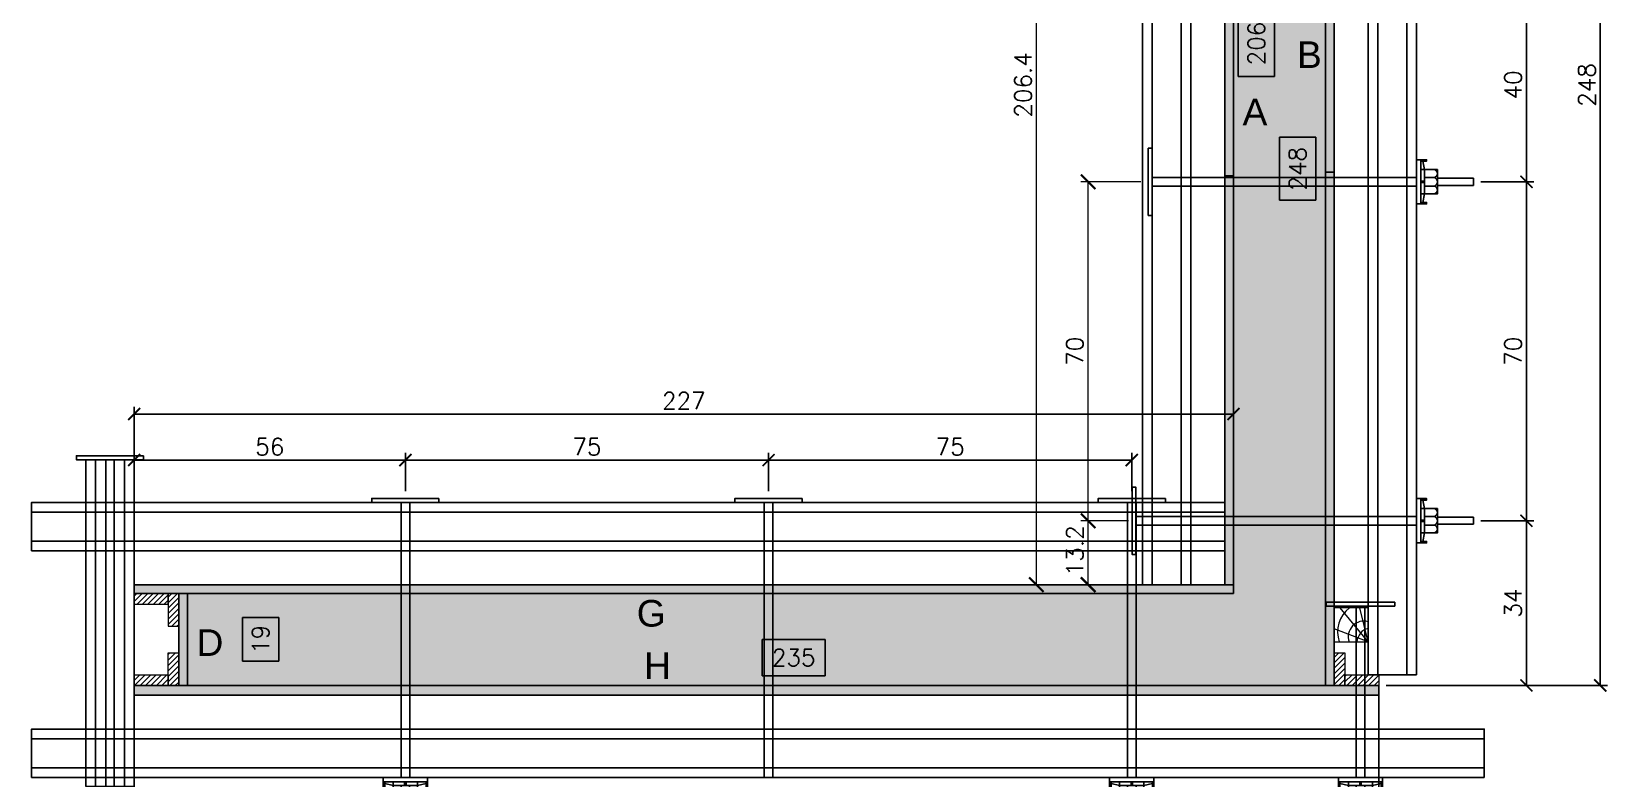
# Model space of a CAD drawing. Extents: x -23436 to 4767, y -3862 to 10024.
# Drawn here: x -20178 to -19528, y 987 to 1296 of the extents above; entities that cross this region are included whole.
import ezdxf
from ezdxf.enums import TextEntityAlignment as Align

# ---------------------------------------------------------------- set-up
doc = ezdxf.new("R2010")
doc.units = 0
doc.header["$PDMODE"] = 2
doc.header["$PDSIZE"] = 10
doc.linetypes.add('CABLIN', pattern=[0.35, 0.25, -0.1])
doc.linetypes.add('HIDDEN', pattern=[9.525, 6.35, -3.175])
doc.layers.get('0').update_dxf_attribs({"lineweight": 13})
doc.layers.get('Defpoints').update_dxf_attribs({"lineweight": 13})
for name, color, linetype in [('Barra de Ancoragem', 20, 'Continuous'), ('CHAPA', 1, 'Continuous'), ('Concreto', 250, 'HIDDEN'), ('Cota', 4, 'Continuous'), ('Cota Seção (2x)', 4, 'Continuous'), ('Hachura', 252, 'CABLIN'), ('Painéis', 30, 'Continuous'), ('Perfil Metálico', 224, 'Continuous'), ('TEXTO_GERAL', 7, 'Continuous')]:
    doc.layers.add(name, color=color, linetype=linetype)
for name, color, linetype, lineweight in [('contorno de painel', 7, 'Continuous', 13), ('Madeira', 100, 'Continuous', 13), ('sarrafo', 93, 'Continuous', 13)]:
    doc.layers.add(name, color=color, linetype=linetype, lineweight=lineweight)
doc.styles.add('ARIAL', font='arial.ttf', dxfattribs={"oblique": 15, "height": 25})
doc.styles.add('ROMANS', font='romans.shx')
doc.dimstyles.new('COTA SECAO', dxfattribs={"dimtxt": 7, "dimasz": 5, "dimexe": 3, "dimexo": 3, "dimgap": 2, "dimtad": 3, "dimdec": 1, "dimlfac": 0.5, "dimzin": 12, "dimdsep": 46, "dimtxsty": 'ROMANS', "dimblk": 'ARCHTICK', "dimcen": 0, "dimclrd": 4, "dimclre": 4, "dimclrt": 1, "dimadec": 1, "dimazin": 3, "dimtfac": 1, "dimtdec": 1, "dimtmove": 0, "dimatfit": 3, "dimldrblk": 'OBLIQUE', "dimfxl": 0, "dimtolj": 1, "dimtzin": 12, "dimarcsym": 0})
doc.dimstyles.new('SECÇÃO 2', dxfattribs={"dimtxt": 7, "dimasz": 6, "dimexe": 0.18, "dimexo": 2, "dimgap": -4, "dimtad": 3, "dimdec": 1, "dimlfac": 0.5, "dimzin": 12, "dimdsep": 46, "dimtxsty": 'ROMANS', "dimblk": 'ARCHTICK', "dimcen": 0.09, "dimse1": 1, "dimse2": 1, "dimsd1": 1, "dimsd2": 1, "dimclrd": 180, "dimclre": 5, "dimclrt": 1, "dimadec": 0, "dimazin": 3, "dimtfac": 1, "dimtdec": 1, "dimtofl": 0, "dimtmove": 0, "dimatfit": 3, "dimldrblk": 'ARCHTICK', "dimfxl": 0, "dimtolj": 1, "dimtzin": 0, "dimarcsym": 0})

# ---------------------------------------------------------------- blocks, each defined once
blk = doc.blocks.new('*D4359')
at = {"layer": 'contorno de painel', "color": 180, "lineweight": -2, "transparency": 16777216}
for p, q in [((-20076.28, 1053.8), (-20091.28, 1053.8)), ((-20091.28, 1053.8), (-20091.28, 1035.8)), ((-20076.28, 1035.8), (-20076.28, 1053.8)), ((-20091.28, 1035.8), (-20076.28, 1035.8))]:
    blk.add_line(p, q, dxfattribs=at)
at = {"layer": 'Defpoints', "color": 0, "transparency": 16777216}
for p in [(-20135.98, 1063.8), (-20135.98, 1025.8), (-20072.28, 1025.8)]:
    blk.add_point(p, dxfattribs=at)
at = {"layer": 'contorno de painel', "color": 1, "transparency": 16777216, "insert": (-20083.78, 1044.8), "char_height": 7, "attachment_point": 5, "rotation": 90, "style": 'ROMANS'}
blk.add_mtext('\\A1;19', dxfattribs=at)
blk = doc.blocks.new('_ArchTick')
at = {"color": 0, "linetype": 'ByBlock', "const_width": 0.15}
blk.add_lwpolyline([(-0.5, -0.5), (0.5, 0.5)], dxfattribs=at)
blk = doc.blocks.new('*D4360')
at = {"layer": 'contorno de painel', "color": 180, "lineweight": -2, "transparency": 16777216}
for p, q in [((-19850.59, 1044.8), (-19876.59, 1044.8)), ((-19876.59, 1044.8), (-19876.59, 1029.8)), ((-19850.59, 1029.8), (-19850.59, 1044.8)), ((-19876.59, 1029.8), (-19850.59, 1029.8))]:
    blk.add_line(p, q, dxfattribs=at)
at = {"layer": 'Defpoints', "color": 0, "transparency": 16777216}
for p in [(-20113.98, 1025.8), (-19643.98, 1025.8), (-19643.98, 1025.8)]:
    blk.add_point(p, dxfattribs=at)
at = {"layer": 'contorno de painel', "color": 1, "transparency": 16777216, "insert": (-19863.59, 1037.3), "char_height": 7, "attachment_point": 5, "style": 'ROMANS'}
blk.add_mtext('\\A1;235', dxfattribs=at)
blk = doc.blocks.new('*D4361')
at = {"layer": 'contorno de painel', "color": 180, "lineweight": -2, "transparency": 16777216}
for p, q in [((-19647.98, 1252.16), (-19662.98, 1252.16)), ((-19662.98, 1252.16), (-19662.98, 1226.16)), ((-19647.98, 1226.16), (-19647.98, 1252.16)), ((-19662.98, 1226.16), (-19647.98, 1226.16))]:
    blk.add_line(p, q, dxfattribs=at)
at = {"layer": 'Defpoints', "color": 0, "transparency": 16777216}
for p in [(-19643.98, 1521.8), (-19643.98, 1025.8), (-19643.98, 1025.8)]:
    blk.add_point(p, dxfattribs=at)
at = {"layer": 'contorno de painel', "color": 1, "transparency": 16777216, "insert": (-19655.48, 1239.16), "char_height": 7, "attachment_point": 5, "rotation": 90, "style": 'ROMANS'}
blk.add_mtext('\\A1;248', dxfattribs=at)
blk = doc.blocks.new('*D4364')
at = {"layer": 'contorno de painel', "color": 180, "lineweight": -2, "transparency": 16777216}
for p, q in [((-19665.01, 1313.56), (-19680.01, 1313.56)), ((-19680.01, 1313.56), (-19680.01, 1277.23)), ((-19665.01, 1277.23), (-19665.01, 1313.56)), ((-19680.01, 1277.23), (-19665.01, 1277.23))]:
    blk.add_line(p, q, dxfattribs=at)
at = {"layer": 'Defpoints', "color": 0, "transparency": 16777216}
for p in [(-19685.58, 1480.2), (-19685.58, 1067.4), (-19661.01, 1067.4)]:
    blk.add_point(p, dxfattribs=at)
at = {"layer": 'contorno de painel', "color": 1, "transparency": 16777216, "insert": (-19672.51, 1295.4), "char_height": 7, "attachment_point": 5, "rotation": 90, "style": 'ROMANS'}
blk.add_mtext('\\A1;206.4', dxfattribs=at)
blk = doc.blocks.new('ERTYERTYUYTURTYUTRYU')
at = {"layer": 'Barra de Ancoragem'}
for p, q in [((8963.33, 10873.8), (8963.33, 10855.54)), ((8964.88, 10869.68), (8964.1, 10873.21)), ((8985.14, 10863.2), (8985.14, 10866.14)), ((8964.88, 10859.66), (8964.1, 10856.13))]:
    blk.add_line(p, q, dxfattribs=at)
at = {"layer": 'Barra de Ancoragem', "flags": 128}
for points in [[(8961.54, 10855.54), (8961.54, 10873.8), (8963.33, 10873.8), (8963.33, 10855.54)], [(8963.33, 10873.8), (8965.7, 10873.8), (8965.7, 10873.21), (8963.33, 10873.21)], [(8963.33, 10869.68), (8964.88, 10869.68), (8964.88, 10859.66), (8963.33, 10859.66)], [(8963.33, 10856.13), (8965.7, 10856.13), (8965.7, 10855.54), (8963.33, 10855.54)]]:
    blk.add_lwpolyline(points, close=True, dxfattribs=at)
for points in [[(8964.88, 10859.66), (8970.14, 10859.66), (8970.14, 10869.68), (8964.88, 10869.68)], [(8964.88, 10864.37), (8963.33, 10864.37), (8963.33, 10864.96), (8964.88, 10864.96), (8964.88, 10864.37), (8964.88, 10864.96)], [(8985.14, 10863.2), (8970.14, 10863.2), (8970.14, 10866.14), (8985.14, 10866.14)]]:
    blk.add_lwpolyline(points, dxfattribs=at)
for points in [[(8964.88, 10866.44), (8968.96, 10866.44, 0.729796), (8968.96, 10869.68, 0.729796)], [(8964.88, 10862.9), (8968.96, 10862.9, 0.666667), (8968.96, 10866.44, 0.666667)]]:
    blk.add_lwpolyline(points, format="xyb", dxfattribs=at)
at = {"layer": 'Barra de Ancoragem'}
blk.add_arc((8968.44, 10861.28), 1.7, 287.75636, 72.24364, dxfattribs=at)
blk = doc.blocks.new('PONTALETE')
at = {"layer": 'Madeira'}
for q in [(2.71, 7), (7, 5.76), (7, 1.74)]:
    blk.add_line((0, 0), q, dxfattribs=at)
blk.add_lwpolyline([(0, 0), (7, 0), (7, 7), (0, 7)], close=True, dxfattribs=at)
for centre, radius, start, end in [((2.04, 0.06), 6.23, 37.2818, 109.0913), ((1.09, 0.9), 3.19, 343.603, 109.9847), ((-0.21, -0.78), 3.09, 14.6322, 86.0383)]:
    blk.add_arc(centre, radius, start, end, dxfattribs=at)
blk = doc.blocks.new('*D4371')
at = {"layer": 'Cota Seção (2x)', "color": 4, "lineweight": -2, "transparency": 16777216}
for p, q in [((-19579.79, 1093.8), (-19557.98, 1093.8)), ((-19560.98, 1025.8), (-19560.98, 1093.8)), ((-19618.98, 1025.8), (-19557.98, 1025.8))]:
    blk.add_line(p, q, dxfattribs=at)
at = {"layer": 'Defpoints', "color": 0, "transparency": 16777216}
for p in [(-19582.79, 1093.8), (-19560.98, 1093.8), (-19621.98, 1025.8)]:
    blk.add_point(p, dxfattribs=at)
at = {"layer": 'Cota Seção (2x)', "color": 4, "lineweight": -2, "transparency": 16777216, "xscale": 5, "yscale": 5, "zscale": 5}
for p, rotation in [((-19560.98, 1093.8), 90), ((-19560.98, 1025.8), 270)]:
    blk.add_blockref('_ArchTick', p, dxfattribs=dict(at, rotation=rotation))
at = {"layer": 'Cota Seção (2x)', "color": 1, "transparency": 16777216, "insert": (-19566.48, 1059.8), "char_height": 7, "attachment_point": 5, "rotation": 90, "style": 'ROMANS'}
blk.add_mtext('\\A1;34', dxfattribs=at)
blk = doc.blocks.new('_OBLIQUE')
at = {"color": 0, "linetype": 'ByBlock', "lineweight": -2}
for p, q in [((0, 0), (-1, 0)), ((-0.5, -0.5), (0.5, 0.5))]:
    blk.add_line(p, q, dxfattribs=at)
blk = doc.blocks.new('*D4372')
at = {"layer": 'Cota Seção (2x)', "color": 4, "lineweight": -2, "transparency": 16777216}
for p, q in [((-19579.79, 1233.8), (-19557.98, 1233.8)), ((-19560.98, 1093.8), (-19560.98, 1233.8)), ((-19579.79, 1093.8), (-19557.98, 1093.8))]:
    blk.add_line(p, q, dxfattribs=at)
at = {"layer": 'Defpoints', "color": 0, "transparency": 16777216}
for p in [(-19582.79, 1233.8), (-19560.98, 1233.8), (-19582.79, 1093.8)]:
    blk.add_point(p, dxfattribs=at)
at = {"layer": 'Cota Seção (2x)', "color": 4, "lineweight": -2, "transparency": 16777216, "xscale": 5, "yscale": 5, "zscale": 5}
for p, rotation in [((-19560.98, 1233.8), 90), ((-19560.98, 1093.8), 270)]:
    blk.add_blockref('_ArchTick', p, dxfattribs=dict(at, rotation=rotation))
at = {"layer": 'Cota Seção (2x)', "color": 1, "transparency": 16777216, "insert": (-19566.48, 1163.8), "char_height": 7, "attachment_point": 5, "rotation": 90, "style": 'ROMANS'}
blk.add_mtext('\\A1;70', dxfattribs=at)
blk = doc.blocks.new('*D4377')
at = {"layer": 'Cota Seção (2x)', "color": 4, "lineweight": -2, "transparency": 16777216}
for p, q in [((-19621.98, 1018.8), (-19621.98, 934.07)), ((-19723.98, 961.2), (-19723.98, 934.07)), ((-19723.98, 937.07), (-19621.98, 937.07))]:
    blk.add_line(p, q, dxfattribs=at)
at = {"layer": 'Defpoints', "color": 0, "transparency": 16777216}
for p in [(-19621.98, 1021.8), (-19723.98, 964.2), (-19621.98, 937.07)]:
    blk.add_point(p, dxfattribs=at)
at = {"layer": 'Cota Seção (2x)', "color": 4, "lineweight": -2, "transparency": 16777216, "xscale": 5, "yscale": 5, "zscale": 5, "rotation": 180}
blk.add_blockref('_ArchTick', (-19723.98, 937.07), dxfattribs=at)
at = {"layer": 'Cota Seção (2x)', "color": 4, "lineweight": -2, "transparency": 16777216, "xscale": 5, "yscale": 5, "zscale": 5}
blk.add_blockref('_ArchTick', (-19621.98, 937.07), dxfattribs=at)
at = {"layer": 'Cota Seção (2x)', "color": 1, "transparency": 16777216, "insert": (-19672.98, 942.57), "char_height": 7, "attachment_point": 5, "style": 'ROMANS'}
blk.add_mtext('\\A1;51', dxfattribs=at)
blk = doc.blocks.new('*D4378')
at = {"layer": 'Cota Seção (2x)', "color": 4, "lineweight": -2, "transparency": 16777216}
for p, q in [((-20023.98, 1106), (-20023.98, 1121.87)), ((-19873.98, 1106), (-19873.98, 1121.87)), ((-20023.98, 1118.87), (-19873.98, 1118.87))]:
    blk.add_line(p, q, dxfattribs=at)
at = {"layer": 'Defpoints', "color": 0, "transparency": 16777216}
for p in [(-19873.98, 1118.87), (-20023.98, 1103), (-19873.98, 1103)]:
    blk.add_point(p, dxfattribs=at)
at = {"layer": 'Cota Seção (2x)', "color": 4, "lineweight": -2, "transparency": 16777216, "xscale": 5, "yscale": 5, "zscale": 5, "rotation": 180}
blk.add_blockref('_ArchTick', (-20023.98, 1118.87), dxfattribs=at)
at = {"layer": 'Cota Seção (2x)', "color": 4, "lineweight": -2, "transparency": 16777216, "xscale": 5, "yscale": 5, "zscale": 5}
blk.add_blockref('_ArchTick', (-19873.98, 1118.87), dxfattribs=at)
at = {"layer": 'Cota Seção (2x)', "color": 1, "transparency": 16777216, "insert": (-19948.98, 1124.37), "char_height": 7, "attachment_point": 5, "style": 'ROMANS'}
blk.add_mtext('\\A1;75', dxfattribs=at)
blk = doc.blocks.new('*D4379')
at = {"layer": 'Cota Seção (2x)', "color": 4, "lineweight": -2, "transparency": 16777216}
for p, q in [((-19873.98, 1106), (-19873.98, 1121.87)), ((-19723.98, 1106), (-19723.98, 1121.87)), ((-19873.98, 1118.87), (-19723.98, 1118.87))]:
    blk.add_line(p, q, dxfattribs=at)
at = {"layer": 'Defpoints', "color": 0, "transparency": 16777216}
for p in [(-19723.98, 1118.87), (-19873.98, 1103), (-19723.98, 1103)]:
    blk.add_point(p, dxfattribs=at)
at = {"layer": 'Cota Seção (2x)', "color": 4, "lineweight": -2, "transparency": 16777216, "xscale": 5, "yscale": 5, "zscale": 5, "rotation": 180}
blk.add_blockref('_ArchTick', (-19873.98, 1118.87), dxfattribs=at)
at = {"layer": 'Cota Seção (2x)', "color": 4, "lineweight": -2, "transparency": 16777216, "xscale": 5, "yscale": 5, "zscale": 5}
blk.add_blockref('_ArchTick', (-19723.98, 1118.87), dxfattribs=at)
at = {"layer": 'Cota Seção (2x)', "color": 1, "transparency": 16777216, "insert": (-19798.98, 1124.37), "char_height": 7, "attachment_point": 5, "style": 'ROMANS'}
blk.add_mtext('\\A1;75', dxfattribs=at)
blk = doc.blocks.new('*D4380')
at = {"layer": 'Cota Seção (2x)', "color": 4, "lineweight": 5, "transparency": 16777216}
for p, q in [((-19725.27, 1093.8), (-19744.99, 1093.8)), ((-19741.99, 1067.4), (-19741.99, 1093.8)), ((-19684.98, 1067.4), (-19744.99, 1067.4))]:
    blk.add_line(p, q, dxfattribs=at)
at = {"layer": 'Defpoints', "color": 0, "transparency": 16777216}
for p in [(-19741.99, 1093.8), (-19722.27, 1093.8), (-19681.98, 1067.4)]:
    blk.add_point(p, dxfattribs=at)
at = {"layer": 'Cota Seção (2x)', "color": 4, "lineweight": 5, "transparency": 16777216, "xscale": 6, "yscale": 6, "zscale": 6}
for p, rotation in [((-19741.99, 1093.8), 90), ((-19741.99, 1067.4), 270)]:
    blk.add_blockref('_ArchTick', p, dxfattribs=dict(at, rotation=rotation))
at = {"layer": 'Cota Seção (2x)', "color": 1, "transparency": 16777216, "insert": (-19747.49, 1081.4), "char_height": 7, "attachment_point": 5, "rotation": 90, "style": 'ROMANS'}
blk.add_mtext('\\A1;13.2', dxfattribs=at)
blk = doc.blocks.new('*D4381')
at = {"layer": 'Cota Seção (2x)', "color": 4, "lineweight": 5, "transparency": 16777216}
for p, q in [((-19720.18, 1233.8), (-19744.99, 1233.8)), ((-19741.99, 1093.8), (-19741.99, 1233.8)), ((-19725.27, 1093.8), (-19744.99, 1093.8))]:
    blk.add_line(p, q, dxfattribs=at)
at = {"layer": 'Defpoints', "color": 0, "transparency": 16777216}
for p in [(-19741.99, 1233.8), (-19717.18, 1233.8), (-19722.27, 1093.8)]:
    blk.add_point(p, dxfattribs=at)
at = {"layer": 'Cota Seção (2x)', "color": 4, "lineweight": 5, "transparency": 16777216, "xscale": 6, "yscale": 6, "zscale": 6}
for p, rotation in [((-19741.99, 1233.8), 90), ((-19741.99, 1093.8), 270)]:
    blk.add_blockref('_ArchTick', p, dxfattribs=dict(at, rotation=rotation))
at = {"layer": 'Cota Seção (2x)', "color": 1, "transparency": 16777216, "insert": (-19747.49, 1163.8), "char_height": 7, "attachment_point": 5, "rotation": 90, "style": 'ROMANS'}
blk.add_mtext('\\A1;70', dxfattribs=at)
blk = doc.blocks.new('*D4387')
at = {"layer": 'Cota Seção (2x)', "color": 4, "lineweight": -2, "transparency": 16777216}
for p, q in [((-19618.98, 1521.8), (-19527.52, 1521.8)), ((-19530.52, 1025.8), (-19530.52, 1521.8)), ((-19618.98, 1025.8), (-19527.52, 1025.8))]:
    blk.add_line(p, q, dxfattribs=at)
at = {"layer": 'Defpoints', "color": 0, "transparency": 16777216}
for p in [(-19621.98, 1521.8), (-19530.52, 1521.8), (-19621.98, 1025.8)]:
    blk.add_point(p, dxfattribs=at)
at = {"layer": 'Cota Seção (2x)', "color": 4, "lineweight": -2, "transparency": 16777216, "xscale": 5, "yscale": 5, "zscale": 5}
for p, rotation in [((-19530.52, 1521.8), 90), ((-19530.52, 1025.8), 270)]:
    blk.add_blockref('_ArchTick', p, dxfattribs=dict(at, rotation=rotation))
at = {"layer": 'Cota Seção (2x)', "color": 1, "transparency": 16777216, "insert": (-19536.02, 1273.8), "char_height": 7, "attachment_point": 5, "rotation": 90, "style": 'ROMANS'}
blk.add_mtext('\\A1;248', dxfattribs=at)
blk = doc.blocks.new('*D4388')
at = {"layer": 'Cota Seção (2x)', "color": 4, "lineweight": 5, "transparency": 16777216}
for p, q in [((-19688.58, 1480.2), (-19766.35, 1480.2)), ((-19763.35, 1067.4), (-19763.35, 1480.2)), ((-19688.58, 1067.4), (-19766.35, 1067.4))]:
    blk.add_line(p, q, dxfattribs=at)
at = {"layer": 'Defpoints', "color": 0, "transparency": 16777216}
for p in [(-19763.35, 1480.2), (-19685.58, 1480.2), (-19685.58, 1067.4)]:
    blk.add_point(p, dxfattribs=at)
at = {"layer": 'Cota Seção (2x)', "color": 4, "lineweight": 5, "transparency": 16777216, "xscale": 6, "yscale": 6, "zscale": 6}
for p, rotation in [((-19763.35, 1480.2), 90), ((-19763.35, 1067.4), 270)]:
    blk.add_blockref('_ArchTick', p, dxfattribs=dict(at, rotation=rotation))
at = {"layer": 'Cota Seção (2x)', "color": 1, "transparency": 16777216, "insert": (-19768.85, 1273.8), "char_height": 7, "attachment_point": 5, "rotation": 90, "style": 'ROMANS'}
blk.add_mtext('\\A1;206.4', dxfattribs=at)
blk = doc.blocks.new('*D4389')
at = {"layer": 'Cota Seção (2x)', "color": 4, "lineweight": -2, "transparency": 16777216}
for p, q in [((-20135.98, 1070.4), (-20135.98, 1140.89)), ((-19681.98, 1066.8), (-19681.98, 1140.89)), ((-19681.98, 1137.89), (-20135.98, 1137.89))]:
    blk.add_line(p, q, dxfattribs=at)
at = {"layer": 'Defpoints', "color": 0, "transparency": 16777216}
for p in [(-20135.98, 1137.89), (-20135.98, 1067.4), (-19681.98, 1063.8)]:
    blk.add_point(p, dxfattribs=at)
at = {"layer": 'Cota Seção (2x)', "color": 4, "lineweight": -2, "transparency": 16777216, "xscale": 5, "yscale": 5, "zscale": 5, "rotation": 180}
blk.add_blockref('_ArchTick', (-20135.98, 1137.89), dxfattribs=at)
at = {"layer": 'Cota Seção (2x)', "color": 4, "lineweight": -2, "transparency": 16777216, "xscale": 5, "yscale": 5, "zscale": 5}
blk.add_blockref('_ArchTick', (-19681.98, 1137.89), dxfattribs=at)
at = {"layer": 'Cota Seção (2x)', "color": 1, "transparency": 16777216, "insert": (-19908.98, 1143.39), "char_height": 7, "attachment_point": 5, "style": 'ROMANS'}
blk.add_mtext('\\A1;227', dxfattribs=at)
blk = doc.blocks.new('*D4390')
at = {"layer": 'Cota Seção (2x)', "color": 4, "lineweight": -2, "transparency": 16777216}
for p, q in [((-20135.98, 1022.8), (-20135.98, 905.83)), ((-19621.98, 1025), (-19621.98, 905.83)), ((-20135.98, 908.83), (-19621.98, 908.83))]:
    blk.add_line(p, q, dxfattribs=at)
at = {"layer": 'Defpoints', "color": 0, "transparency": 16777216}
for p in [(-20135.98, 1025.8), (-19621.98, 1028), (-19621.98, 908.83)]:
    blk.add_point(p, dxfattribs=at)
at = {"layer": 'Cota Seção (2x)', "color": 4, "lineweight": -2, "transparency": 16777216, "xscale": 5, "yscale": 5, "zscale": 5, "rotation": 180}
blk.add_blockref('_ArchTick', (-20135.98, 908.83), dxfattribs=at)
at = {"layer": 'Cota Seção (2x)', "color": 4, "lineweight": -2, "transparency": 16777216, "xscale": 5, "yscale": 5, "zscale": 5}
blk.add_blockref('_ArchTick', (-19621.98, 908.83), dxfattribs=at)
at = {"layer": 'Cota Seção (2x)', "color": 1, "transparency": 16777216, "insert": (-19878.98, 914.33), "char_height": 7, "attachment_point": 5, "style": 'ROMANS'}
blk.add_mtext('\\A1;257', dxfattribs=at)
blk = doc.blocks.new('*D4237')
at = {"layer": 'Cota Seção (2x)', "color": 4, "lineweight": -2, "transparency": 16777216}
for p, q in [((-20135.98, 1070.4), (-20135.98, 1121.87)), ((-20023.98, 1106), (-20023.98, 1121.87)), ((-20135.98, 1118.87), (-20023.98, 1118.87))]:
    blk.add_line(p, q, dxfattribs=at)
at = {"layer": 'Defpoints', "color": 0, "transparency": 16777216}
for p in [(-20023.98, 1118.87), (-20023.98, 1103), (-20135.98, 1067.4)]:
    blk.add_point(p, dxfattribs=at)
at = {"layer": 'Cota Seção (2x)', "color": 4, "lineweight": -2, "transparency": 16777216, "xscale": 5, "yscale": 5, "zscale": 5, "rotation": 180}
blk.add_blockref('_ArchTick', (-20135.98, 1118.87), dxfattribs=at)
at = {"layer": 'Cota Seção (2x)', "color": 4, "lineweight": -2, "transparency": 16777216, "xscale": 5, "yscale": 5, "zscale": 5}
blk.add_blockref('_ArchTick', (-20023.98, 1118.87), dxfattribs=at)
at = {"layer": 'Cota Seção (2x)', "color": 1, "transparency": 16777216, "insert": (-20079.98, 1124.37), "char_height": 7, "attachment_point": 5, "style": 'ROMANS'}
blk.add_mtext('\\A1;56', dxfattribs=at)
blk = doc.blocks.new('*D4238')
at = {"layer": 'Cota Seção (2x)', "color": 4, "lineweight": -2, "transparency": 16777216}
for p, q in [((-20135.98, 1018.8), (-20135.98, 934.07)), ((-20023.98, 961.2), (-20023.98, 934.07)), ((-20135.98, 937.07), (-20023.98, 937.07))]:
    blk.add_line(p, q, dxfattribs=at)
at = {"layer": 'Defpoints', "color": 0, "transparency": 16777216}
for p in [(-20135.98, 1021.8), (-20023.98, 964.2), (-20023.98, 937.07)]:
    blk.add_point(p, dxfattribs=at)
at = {"layer": 'Cota Seção (2x)', "color": 4, "lineweight": -2, "transparency": 16777216, "xscale": 5, "yscale": 5, "zscale": 5, "rotation": 180}
blk.add_blockref('_ArchTick', (-20135.98, 937.07), dxfattribs=at)
at = {"layer": 'Cota Seção (2x)', "color": 4, "lineweight": -2, "transparency": 16777216, "xscale": 5, "yscale": 5, "zscale": 5}
blk.add_blockref('_ArchTick', (-20023.98, 937.07), dxfattribs=at)
at = {"layer": 'Cota Seção (2x)', "color": 1, "transparency": 16777216, "insert": (-20079.98, 942.57), "char_height": 7, "attachment_point": 5, "style": 'ROMANS'}
blk.add_mtext('\\A1;56', dxfattribs=at)
blk = doc.blocks.new('*D4239')
at = {"layer": 'Cota Seção (2x)', "color": 4, "lineweight": -2, "transparency": 16777216}
for p, q in [((-19579.79, 1313.8), (-19557.98, 1313.8)), ((-19560.98, 1313.8), (-19560.98, 1233.8)), ((-19579.79, 1233.8), (-19557.98, 1233.8))]:
    blk.add_line(p, q, dxfattribs=at)
at = {"layer": 'Defpoints', "color": 0, "transparency": 16777216}
for p in [(-19582.79, 1313.8), (-19582.79, 1233.8), (-19560.98, 1233.8)]:
    blk.add_point(p, dxfattribs=at)
at = {"layer": 'Cota Seção (2x)', "color": 4, "lineweight": -2, "transparency": 16777216, "xscale": 5, "yscale": 5, "zscale": 5}
for p, rotation in [((-19560.98, 1313.8), 90), ((-19560.98, 1233.8), 270)]:
    blk.add_blockref('_ArchTick', p, dxfattribs=dict(at, rotation=rotation))
at = {"layer": 'Cota Seção (2x)', "color": 1, "transparency": 16777216, "insert": (-19566.48, 1273.8), "char_height": 7, "attachment_point": 5, "rotation": 90, "style": 'ROMANS'}
blk.add_mtext('\\A1;40', dxfattribs=at)

msp = doc.modelspace()

# ---------------------------------------------------------------- hatches: boundary and pattern name
at = {"layer": 'Concreto'}
h = msp.add_hatch(dxfattribs=at)
h.set_pattern_fill('AR-CONC', color=256, scale=0.1, angle=-270)
h.set_pattern_definition([(140, (-3230.897, 3432.494), (1.593909, 18.218467), [1.905, -20.955]), (85, (-3230.897, 3432.494), (-19.105685, -3.524342), [1.524, -16.764058]), (190.45144, (-3230.765, 3434.012), (-17.511775, 14.694125), [1.619, -17.809024]), (136.1842, (-3235.977, 3432.494), (4.204233, 27.107904), [2.8575, -31.4325]), (186.63556, (-3235.627, 3434.753), (-24.742612, 23.740413), [2.428502, -26.71356]), (81.18415, (-3235.977, 3432.494), (-24.742612, 23.740413), [2.285997, -25.145973]), (111, (-3234.707, 3435.034), (10.22652, 15.161439), [1.905, -20.955]), (56, (-3234.707, 3435.034), (-18.418797, 6.180203), [1.524, -16.764]), (161.45145, (-3233.855, 3436.297), (-8.192277, 21.341642), [1.619, -17.808994]), (127.5, (-3230.8974, 3432.494), (-8.455504, 0.3088603), [0, -16.5608, 0, -17.018, 0, -16.8275]), (97.5, (-3230.897, 3432.494), (-10.0180575, 6.6819663), [0, -9.7028, 0, -16.1798, 0, -6.4135]), (57.5, (-3230.8974, 3426.83), (0.5728744, 13.5590595), [0, -6.35, 0, -19.812, 0, -26.289]), (47.5, (-3230.897, 3424.29), (-2.542649, 14.812918), [0, -8.255, 0, -13.1572, 0, -18.669])])
h.paths.add_polyline_path([(-20113.98, 1483.797), (-20113.98, 1521.797), (-19643.98, 1521.797), (-19643.98, 1025.795), (-20113.98, 1025.795), (-20113.98, 1063.795), (-19681.98, 1063.795), (-19681.98, 1483.797)])
at = {"layer": 'Hachura'}
h = msp.add_hatch(color=256, dxfattribs=at)
h.dxf.hatch_style = 1
h.paths.add_polyline_path([(-19643.98, 1025.795), (-19640.38, 1025.795), (-19640.38, 1521.797), (-19643.98, 1521.797)])
h = msp.add_hatch(color=256, dxfattribs=at)
h.dxf.hatch_style = 1
h.paths.add_polyline_path([(-19685.58, 1480.197), (-19681.98, 1480.197), (-19681.98, 1067.395), (-19685.58, 1067.395)])
h = msp.add_hatch(color=256, dxfattribs=at)
h.dxf.hatch_style = 1
h.paths.add_polyline_path([(-19681.98, 1063.795), (-19681.98, 1067.395), (-20135.98, 1067.395), (-20135.98, 1063.795)])
h = msp.add_hatch(dxfattribs=at)
h.set_pattern_fill('ANSI31', color=256, scale=0.5, style=0)
h.set_pattern_definition([(45, (-10633.0284, 23955.2035), (-1.12253202, 1.12253202), [])])
h.paths.add_polyline_path([(-20121.98, 1063.795), (-20121.98, 1059.395), (-20135.98, 1059.395), (-20135.98, 1063.795)])
h = msp.add_hatch(dxfattribs=at)
h.set_pattern_fill('ANSI31', color=256, scale=0.5, style=0)
h.set_pattern_definition([(45, (-10633.0284, 23945.2036), (-1.12253202, 1.12253202), [])])
h.paths.add_polyline_path([(-20121.98, 1063.795), (-20117.58, 1063.795), (-20117.58, 1050.295), (-20121.98, 1050.295)])
h = msp.add_hatch(color=256, dxfattribs=at)
h.dxf.hatch_style = 1
h.paths.add_polyline_path([(-20113.98, 1063.795), (-20117.58, 1063.795), (-20117.58, 1025.795), (-20113.98, 1025.795)])
h = msp.add_hatch(dxfattribs=at)
h.set_pattern_fill('ANSI31', color=256, scale=0.5, style=0)
h.set_pattern_definition([(45, (-10633.0284, 23955.2036), (-1.12253202, 1.12253202), [])])
h.paths.add_polyline_path([(-20121.98, 1025.795), (-20117.58, 1025.795), (-20117.58, 1039.295), (-20121.98, 1039.295)])
h = msp.add_hatch(dxfattribs=at)
h.set_pattern_fill('ANSI31', color=256, scale=0.5, angle=180, style=0)
h.set_pattern_definition([(225, (-29119.357, -23025.5366), (1.12253202, -1.12253202), [])])
h.paths.add_polyline_path([(-19640.38, 1025.795), (-19635.98, 1025.795), (-19635.98, 1039.295), (-19640.38, 1039.295)])
h = msp.add_hatch(dxfattribs=at)
h.set_pattern_fill('ANSI31', color=256, scale=0.5, style=0)
h.set_pattern_definition([(45, (-10633.0284, 24560.2255), (-1.12253202, 1.12253202), [])])
h.paths.add_polyline_path([(-20121.98, 1025.795), (-20121.98, 1030.195), (-20135.98, 1030.195), (-20135.98, 1025.795)])
h = msp.add_hatch(dxfattribs=at)
h.set_pattern_fill('ANSI31', color=256, scale=0.5, style=0)
h.set_pattern_definition([(45, (-13952.7214, 11108.5524), (-1.12253202, 1.12253202), [])])
h.paths.add_polyline_path([(-19621.98, 1030.195), (-19635.98, 1030.195), (-19635.98, 1025.795), (-19621.98, 1025.795)])
h = msp.add_hatch(color=256, dxfattribs=at)
h.dxf.hatch_style = 1
h.paths.add_polyline_path([(-19621.98, 1025.795), (-19621.98, 1021.795), (-20135.98, 1021.795), (-20135.98, 1025.795)])

# ---------------------------------------------------------------- linework, layer by layer
at = {"layer": 'Barra de Ancoragem', "flags": 128}
for points in [[(-19717.18, 1247.665), (-19717.18, 1219.929), (-19715.58, 1219.929), (-19715.58, 1247.665)], [(-19715.58, 1232.021), (-19606.38, 1232.021), (-19606.38, 1235.573), (-19715.58, 1235.573)], [(-20132.112, 1120.619), (-20159.849, 1120.619), (-20159.849, 1119.019), (-20132.112, 1119.019)], [(-20147.756, 1119.019), (-20147.756, 979.592), (-20144.205, 979.592), (-20144.205, 1119.019)], [(-19723.874, 1107.665), (-19723.874, 1079.929), (-19722.274, 1079.929), (-19722.274, 1107.665)], [(-20010.112, 1102.995), (-20037.849, 1102.995), (-20037.849, 1101.395), (-20010.112, 1101.395)], [(-20025.756, 1101.395), (-20025.756, 987.795), (-20022.205, 987.795), (-20022.205, 1101.395)], [(-19860.112, 1102.995), (-19887.849, 1102.995), (-19887.849, 1101.395), (-19860.112, 1101.395)], [(-19875.756, 1101.395), (-19875.756, 987.795), (-19872.205, 987.795), (-19872.205, 1101.395)], [(-19710.112, 1102.995), (-19737.849, 1102.995), (-19737.849, 1101.395), (-19710.112, 1101.395)], [(-19725.756, 1101.395), (-19725.756, 987.795), (-19722.205, 987.795), (-19722.205, 1101.395)], [(-19722.274, 1092.021), (-19606.38, 1092.021), (-19606.38, 1095.573), (-19722.274, 1095.573)], [(-19615.369, 1060.196), (-19643.671, 1060.196), (-19643.671, 1058.596), (-19615.369, 1058.596)], [(-19631.296, 987.795), (-19631.296, 1058.596), (-19627.744, 1058.596), (-19627.744, 987.795)]]:
    msp.add_lwpolyline(points, close=True, dxfattribs=at)
at = {"layer": 'CHAPA'}
for points in [[(-19643.98, 1025.795), (-19640.38, 1025.795), (-19640.38, 1521.797), (-19643.98, 1521.797)], [(-19685.58, 1067.395), (-19681.98, 1067.395), (-19681.98, 1480.197), (-19685.58, 1480.197)], [(-20135.98, 1067.395), (-19681.98, 1067.395), (-19681.98, 1063.795), (-20135.98, 1063.795)], [(-20113.98, 1063.795), (-20117.58, 1063.795), (-20117.58, 1025.795), (-20113.98, 1025.795)], [(-19621.98, 1025.795), (-19621.98, 1021.795), (-20135.98, 1021.795), (-20135.98, 1025.795)]]:
    msp.add_lwpolyline(points, close=True, dxfattribs=at)
at = {"layer": 'contorno de painel'}
for points in [[(-19643.98, 1025.795), (-19643.98, 1063.795), (-19643.98, 1063.795), (-19643.98, 1521.797), (-20113.98, 1521.797), (-20113.98, 1483.797), (-19681.98, 1483.797), (-19681.98, 1063.795), (-20113.98, 1063.795), (-20113.98, 1025.795)], [(-19681.98, 1067.395), (-20135.98, 1067.395), (-20135.98, 1063.795), (-19681.98, 1063.795)]]:
    msp.add_lwpolyline(points, close=True, dxfattribs=at)
at = {"layer": 'Madeira'}
msp.add_lwpolyline([(-19621.98, 1030.195), (-19621.98, 1025.795), (-19635.98, 1025.795), (-19635.98, 1030.195)], close=True, dxfattribs=at)
at = {"layer": 'Painéis', "color": 32, "true_color": 0xcd6928}
for p, q in [((-19643.98, 1237.795), (-19640.38, 1237.795)), ((-19685.58, 1236.197), (-19681.98, 1236.197))]:
    msp.add_line(p, q, dxfattribs=at)
for points in [[(-20113.98, 1483.797), (-20113.98, 1521.797), (-19643.98, 1521.797), (-19643.98, 1025.795), (-20113.98, 1025.795), (-20113.98, 1063.795), (-19681.98, 1063.795), (-19681.98, 1483.797)], [(-19685.58, 1480.197), (-19681.98, 1480.197), (-19681.98, 1067.395), (-19685.58, 1067.395)]]:
    msp.add_lwpolyline(points, close=True, dxfattribs=at)
at = {"layer": 'Perfil Metálico'}
for points in [[(-19606.38, 1030.195), (-19626.38, 1030.195), (-19626.38, 1517.397), (-19606.38, 1517.397)], [(-19622.38, 1517.397), (-19610.38, 1517.397), (-19610.38, 1030.195), (-19622.38, 1030.195)], [(-19719.58, 1067.395), (-19699.58, 1067.395), (-19699.58, 1480.197), (-19719.58, 1480.197)], [(-19703.58, 1480.197), (-19715.58, 1480.197), (-19715.58, 1067.395), (-19703.58, 1067.395)], [(-20155.98, 983.992), (-20135.98, 983.992), (-20135.98, 1119.019), (-20155.98, 1119.019)], [(-20139.98, 1119.019), (-20151.98, 1119.019), (-20151.98, 983.992), (-20139.98, 983.992)], [(-19685.58, 1101.395), (-19685.58, 1081.395), (-20178.378, 1081.395), (-20178.378, 1101.395)], [(-20178.378, 1085.395), (-20178.378, 1097.395), (-19685.58, 1097.395), (-19685.58, 1085.395)], [(-19578.402, 987.795), (-19578.402, 1007.795), (-20178.378, 1007.795), (-20178.378, 987.795)], [(-20178.378, 1003.795), (-20178.378, 991.795), (-19578.402, 991.795), (-19578.402, 1003.795)]]:
    msp.add_lwpolyline(points, close=True, dxfattribs=at)
at = {"layer": 'sarrafo'}
for points in [[(-20135.98, 1059.395), (-20121.98, 1059.395), (-20121.98, 1063.795), (-20135.98, 1063.795)], [(-20135.98, 1059.395), (-20121.98, 1059.395), (-20121.98, 1063.795), (-20135.98, 1063.795)], [(-20117.58, 1050.295), (-20117.58, 1063.795), (-20121.98, 1063.795), (-20121.98, 1050.295)], [(-20117.58, 1050.295), (-20117.58, 1063.795), (-20121.98, 1063.795), (-20121.98, 1050.295)], [(-20117.58, 1039.295), (-20117.58, 1025.795), (-20121.98, 1025.795), (-20121.98, 1039.295)], [(-20117.58, 1039.295), (-20117.58, 1025.795), (-20121.98, 1025.795), (-20121.98, 1039.295)], [(-19635.98, 1039.295), (-19635.98, 1025.795), (-19640.38, 1025.795), (-19640.38, 1039.295)], [(-19635.98, 1039.295), (-19635.98, 1025.795), (-19640.38, 1025.795), (-19640.38, 1039.295)], [(-20135.98, 1030.195), (-20121.98, 1030.195), (-20121.98, 1025.795), (-20135.98, 1025.795)], [(-20135.98, 1030.195), (-20121.98, 1030.195), (-20121.98, 1025.795), (-20135.98, 1025.795)]]:
    msp.add_lwpolyline(points, close=True, dxfattribs=at)

# ---------------------------------------------------------------- block references
at = {"xscale": -1}
for p, rotation in [((-28567.925, 12098.466), 180), ((-28567.925, 11958.466), 180), ((-9159.312, 9949.34), 90), ((-8859.312, 9949.34), 90), ((-8764.851, 9949.34), 90)]:
    msp.add_blockref('ERTYERTYUYTURTYUTRYU', p, dxfattribs=dict(at, rotation=rotation))
at = {"layer": 'Cota', "xscale": 1.999999999999999, "yscale": 1.999999999999999, "zscale": 1.999999999999999, "rotation": 90.00000000000001}
msp.add_blockref('PONTALETE', (-19626.38, 1043.793), dxfattribs=at)

# ---------------------------------------------------------------- texts
at = {"layer": 'TEXTO_GERAL', "style": 'ARIAL'}
for s, p in [('B', (-19650.619, 1286.285)), ('A', (-19673.114, 1262.626)), ('G', (-19922.449, 1055.587)), ('D', (-20104.692, 1043.478)), ('H', (-19919.873, 1033.933))]:
    msp.add_text(s, height=11, dxfattribs=at).set_placement(p, align=Align.MIDDLE_CENTER)

# ---------------------------------------------------------------- dimensions: what is measured, and where the dimension line sits
at = {"layer": 'contorno de painel'}
for base, p1, p2, angle, picture, middle in [((-19643.98, 1025.795), (-19643.98, 1521.797), (-19643.98, 1025.795), 270, '*D4361', (-19643.98, 1239.164)), ((-19661.011, 1067.395), (-19685.58, 1480.197), (-19685.58, 1067.395), 90, '*D4364', (-19661.011, 1295.397)), ((-20072.283, 1025.795), (-20135.98, 1063.795), (-20135.98, 1025.795), 270, '*D4359', (-20072.283, 1044.795))]:
    dim = msp.add_linear_dim(base=base, p1=p1, p2=p2, angle=angle, dimstyle='SECÇÃO 2', dxfattribs=at)
    dim.commit()
    dim.dimension.update_dxf_attribs({"geometry": picture, "text_midpoint": middle, "dimtype": 160})
dim = msp.add_linear_dim(base=(-19643.98, 1025.795), p1=(-20113.98, 1025.795), p2=(-19643.98, 1025.795), dimstyle='SECÇÃO 2', dxfattribs=at)
dim.commit()
dim.dimension.update_dxf_attribs({"geometry": '*D4360', "text_midpoint": (-19863.591, 1025.795), "dimtype": 160})
at = {"layer": 'Cota Seção (2x)'}
for base, p1, p2, picture, middle in [((-19530.518, 1521.797), (-19621.98, 1025.795), (-19621.98, 1521.797), '*D4387', (-19536.018, 1273.796)), ((-19560.98, 1233.797), (-19582.788, 1313.797), (-19582.788, 1233.797), '*D4239', (-19566.48, 1273.797)), ((-19560.98, 1233.797), (-19582.788, 1093.797), (-19582.788, 1233.797), '*D4372', (-19566.48, 1163.797)), ((-19560.98, 1093.797), (-19621.98, 1025.795), (-19582.788, 1093.797), '*D4371', (-19566.48, 1059.796))]:
    dim = msp.add_linear_dim(base=base, p1=p1, p2=p2, angle=90, dimstyle='COTA SECAO', dxfattribs=at)
    dim.commit()
    dim.dimension.update_dxf_attribs({"geometry": picture, "text_midpoint": middle})
for base, p1, p2, picture, middle in [((-19763.352, 1480.197), (-19685.58, 1067.395), (-19685.58, 1480.197), '*D4388', (-19768.852, 1273.796)), ((-19741.985, 1233.797), (-19722.274, 1093.797), (-19717.18, 1233.797), '*D4381', (-19747.485, 1163.797))]:
    dim = msp.add_linear_dim(base=base, p1=p1, p2=p2, angle=90, dimstyle='COTA SECAO', override={"dimasz": 6, "dimdec": 2, "dimblk1": 'ArchTick', "dimblk2": 'ArchTick', "dimsah": 1, "dimtmove": 1, "dimlwd": 5, "dimlwe": 5}, dxfattribs=at)
    dim.commit()
    dim.dimension.update_dxf_attribs({"geometry": picture, "text_midpoint": middle})
for base, p1, p2, picture, middle in [((-20135.98, 1137.889), (-19681.98, 1063.795), (-20135.98, 1067.395), '*D4389', (-19908.98, 1143.389)), ((-20023.98, 1118.873), (-20135.98, 1067.395), (-20023.98, 1102.995), '*D4237', (-20079.98, 1124.373)), ((-19873.98, 1118.873), (-20023.98, 1102.995), (-19873.98, 1102.995), '*D4378', (-19948.98, 1124.373)), ((-19723.98, 1118.873), (-19873.98, 1102.995), (-19723.98, 1102.995), '*D4379', (-19798.98, 1124.373)), ((-19621.98, 908.825), (-20135.98, 1025.795), (-19621.98, 1027.995), '*D4390', (-19878.98, 914.325)), ((-20023.98, 937.07), (-20135.98, 1021.795), (-20023.98, 964.203), '*D4238', (-20079.98, 942.57)), ((-19621.98, 937.07), (-19723.98, 964.203), (-19621.98, 1021.795), '*D4377', (-19672.98, 942.57))]:
    dim = msp.add_linear_dim(base=base, p1=p1, p2=p2, dimstyle='COTA SECAO', dxfattribs=at)
    dim.commit()
    dim.dimension.update_dxf_attribs({"geometry": picture, "text_midpoint": middle})
dim = msp.add_linear_dim(base=(-19741.985, 1093.797), p1=(-19681.98, 1067.395), p2=(-19722.274, 1093.797), angle=90, dimstyle='COTA SECAO', override={"dimasz": 6, "dimdec": 2, "dimblk1": 'ArchTick', "dimblk2": 'ArchTick', "dimsah": 1, "dimtmove": 1, "dimlwd": 5, "dimlwe": 5}, dxfattribs=at)
dim.commit()
dim.dimension.update_dxf_attribs({"geometry": '*D4380', "text_midpoint": (-19741.985, 1081.395), "dimtype": 160})

doc.saveas('drawing.dxf')
